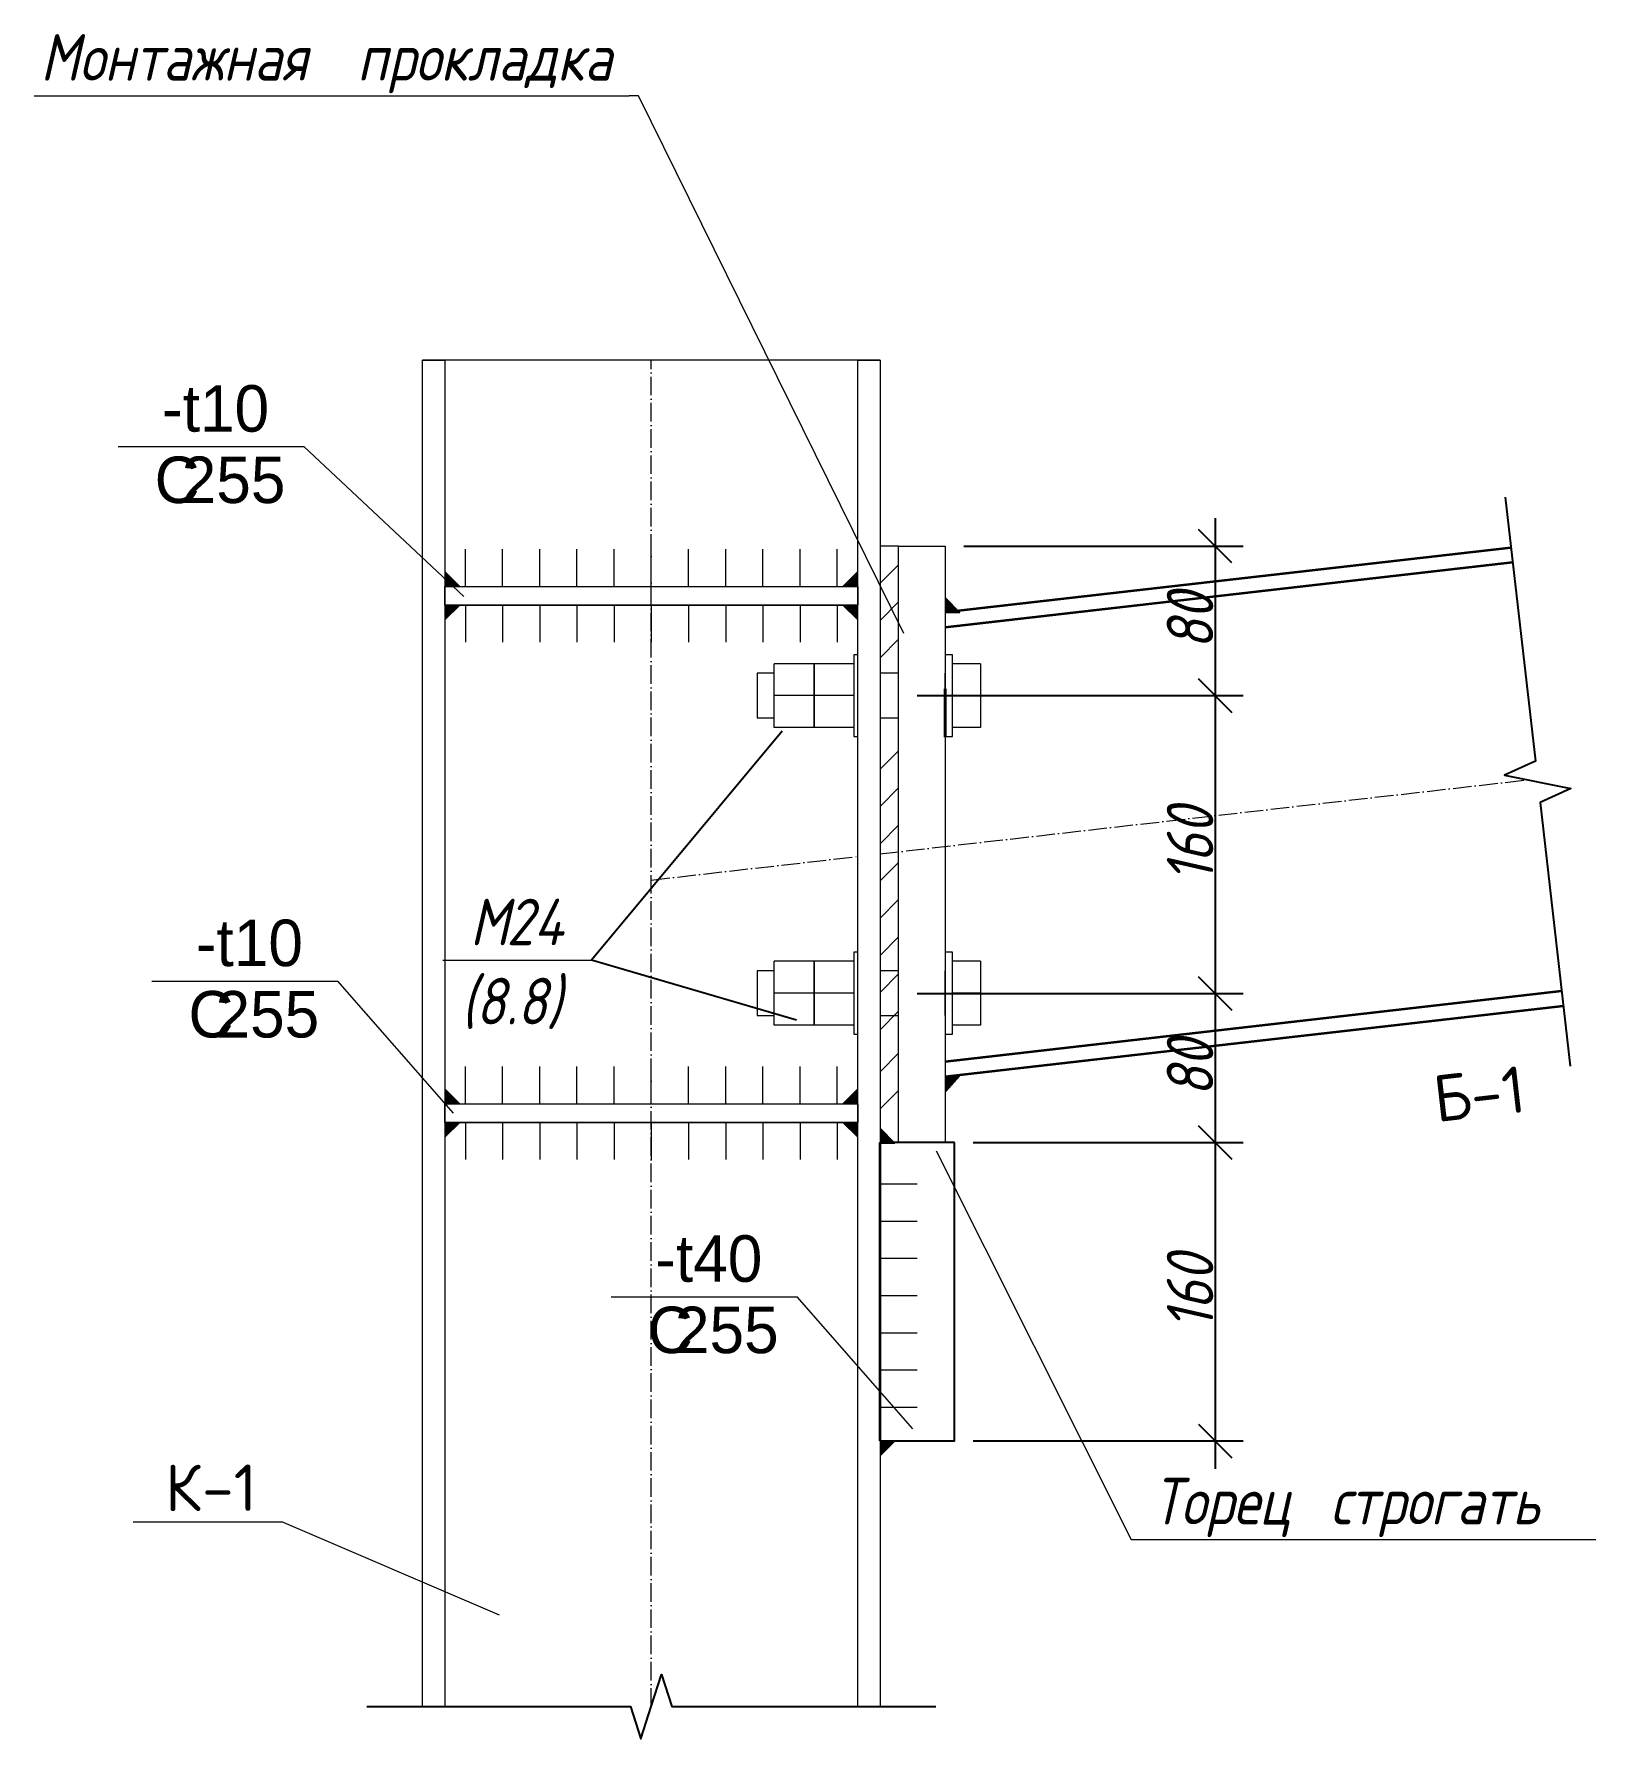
# Model space of a CAD drawing. Header units: millimetres. Extents: x 0 to 12719, y 1 to 24637.
# Drawn here: x 0 to 840, y 1 to 917 of the extents above; entities outside this region: 5.
import ezdxf

# ---------------------------------------------------------------- set-up
doc = ezdxf.new("R2010")
doc.units = ezdxf.units.MM
doc.linetypes.add('02 Штрихпунктирная _10 мм_', pattern=[14, 10, -2, 0, -2])
for name, color, linetype, lineweight in [('AA_Oformlenie', 7, 'Continuous', 9), ('AA_Vinoska', 7, 'Continuous', 9), ('AF_Balki', 7, 'Continuous', 35), ('KR_Detal', 7, 'Continuous', 9), ('Колонна', 7, 'Continuous', 9), ('Марки пластин', 7, 'Continuous', 9), ('Ребра', 7, 'Continuous', 9)]:
    doc.layers.add(name, color=color, linetype=linetype, lineweight=lineweight)
for name, color, linetype in [('bolt_between', 7, 'Continuous'), ('bolt_bottom', 7, 'Continuous'), ('bolt_top', 7, 'Continuous')]:
    doc.layers.add(name, color=color, linetype=linetype)
doc.layers.add('Опорная пластина', color=7, linetype='Continuous', plot=False)
doc.layers.add('Фланец', color=18, linetype='Continuous', lineweight=9, true_color=0x000000)
doc.styles.add('ISOCPEUR', font='isocpeur.ttf', dxfattribs={"height": 25})
doc.styles.add('ISOCPEUR_I_1', font='isocpeui.ttf', dxfattribs={"width": 0.85, "height": 25})
doc.styles.add('Mipgost', font='mipgost.ttf', dxfattribs={"height": 25})
doc.dimstyles.new('05_Округл_1мм__прозр_', dxfattribs={"dimscale": 304.8, "dimtxt": 24.899529, "dimasz": 0.059055, "dimexe": 0.049213, "dimexo": 0.032808, "dimgap": 0.003281, "dimtad": 1, "dimdec": 0, "dimdsep": 46, "dimtxsty": 'ISOCPEUR_I_1', "dimblk1": 'OBLIQUE', "dimblk2": 'OBLIQUE', "dimsah": 1, "dimcen": 0.09, "dimdle": 0.049213, "dimazin": 0, "dimtfac": 1, "dimtdec": 4, "dimtix": 1, "dimtmove": 0, "dimatfit": 3, "dimfxl": 1, "dimtvp": 1, "dimtolj": 1, "dimtzin": 0, "dimarcsym": 2})
doc.dimstyles.new('05_Округл_1мм__прозр__1', dxfattribs={"dimscale": 304.8, "dimtxt": 24.899529, "dimasz": 0.059055, "dimexe": 0.049213, "dimexo": 0.032808, "dimgap": 0.003281, "dimtad": 1, "dimdec": 0, "dimdsep": 46, "dimtxsty": 'ISOCPEUR_I_1', "dimblk1": 'OBLIQUE', "dimblk2": 'OBLIQUE', "dimsah": 1, "dimcen": 0.09, "dimdle": 0.049213, "dimazin": 0, "dimtfac": 1, "dimtdec": 4, "dimtix": 1, "dimtmove": 1, "dimatfit": 3, "dimfxl": 1, "dimtvp": 1, "dimtolj": 1, "dimtzin": 0, "dimarcsym": 2})

# ---------------------------------------------------------------- blocks, each defined once
blk = doc.blocks.new('250_Двутавр_типа_Б_АСТО_20_93НесКаркас_Балка - 5158746-Сечение 0 - фрагмент 3')
at = {"layer": 'AF_Balki'}
for p, q in [((-23037.73, 23258.42), (-23334.88, 23224.46)), ((-23036.82, 23250.47), (-23342, 23215.59)), ((-23036.82, 23250.47), (-23342, 23215.59)), ((-23010.48, 23019.97), (-23342, 22982.08)), ((-23010.48, 23019.97), (-23342, 22982.08)), ((-23009.57, 23012.02), (-23342, 22974.03))]:
    blk.add_line(p, q, dxfattribs=at)
blk = doc.blocks.new('091_Сварка заводская _ЭлУзла_ - 2мм М10-404973-Сечение 0 - фрагмент 3')
at = {"layer": 'AA_Oformlenie'}
for p, q in [((-23600, 23237.63), (-23600, 23257.63)), ((-23610, 23237.63), (-23590, 23237.63))]:
    blk.add_line(p, q, dxfattribs=at)
blk = doc.blocks.new('091_Сварка заводская _ЭлУзла_ - 2мм М10-5331881-Сечение 0 - фрагмент 3')
at = {"layer": 'AA_Oformlenie'}
for p, q in [((-23610, 23227.63), (-23590, 23227.63)), ((-23600, 23227.63), (-23600, 23207.63))]:
    blk.add_line(p, q, dxfattribs=at)
blk = doc.blocks.new('_Сварной шов угловой сбоку - _Сварной шов угловой сбоку-2993003-Сечение 0 - фрагмент 3')
at = {"layer": 'AA_Oformlenie'}
blk.add_hatch(color=256, dxfattribs=at).paths.add_polyline_path([(-23389, 23237.63), (-23389, 23245.63), (-23397, 23237.63), (-23392.9, 23237.63)])
for p, q in [((-23389, 23245.63), (-23397, 23237.63)), ((-23389, 23237.63), (-23389, 23245.63)), ((-23397, 23237.63), (-23389, 23237.63))]:
    blk.add_line(p, q, dxfattribs=at)
blk = doc.blocks.new('_Сварной шов угловой сбоку - _Сварной шов угловой сбоку-4925061-Сечение 0 - фрагмент 3')
at = {"layer": 'AA_Oformlenie'}
blk.add_hatch(color=256, dxfattribs=at).paths.add_polyline_path([(-23389, 23219.63), (-23389, 23227.63), (-23397, 23227.63), (-23392.9, 23223.53)])
for p, q in [((-23397, 23227.63), (-23389, 23219.63)), ((-23389, 23227.63), (-23397, 23227.63)), ((-23389, 23219.63), (-23389, 23227.63))]:
    blk.add_line(p, q, dxfattribs=at)
blk = doc.blocks.new('TRU_13_Tag_Column - Mark-4868759-Сечение 0 - фрагмент 3')
at = {"layer": 'AA_Vinoska'}
blk.add_line((-23778.61, 22734.83), (-23698.61, 22734.83), dxfattribs=at)
blk = doc.blocks.new('TRU_13_Plate_Tag - Thickness_Material-4920115-Сечение 0 - фрагмент 3')
at = {"layer": 'Марки пластин'}
blk.add_line((-23768.58, 23025.44), (-23668.58, 23025.44), dxfattribs=at)
blk = doc.blocks.new('010_Текст с выноской - Текст с выноской-4921170-Сечение 0 - фрагмент 3')
at = {"layer": 'AA_Vinoska'}
blk.add_line((-23612.19, 23036.64), (-23532.19, 23036.64), dxfattribs=at)
blk = doc.blocks.new('010_Текст с выноской - Текст с выноской-548309-Сечение 0 - фрагмент 3')
at = {"layer": 'AA_Vinoska'}
blk.add_line((-23242.04, 22725.28), (-22992.04, 22725.28), dxfattribs=at)
blk = doc.blocks.new('010_Текст с выноской - Текст с выноской-5400862-Сечение 0 - фрагмент 3')
at = {"layer": 'AA_Vinoska'}
blk.add_line((-23831.91, 23501.46), (-23511.91, 23501.46), dxfattribs=at)
blk = doc.blocks.new('_Oblique')
at = {"color": 0, "linetype": 'ByBlock', "lineweight": -2}
blk.add_line((-0.5, -0.5), (0.5, 0.5), dxfattribs=at)
blk = doc.blocks.new('DIMBLOCK94-Сечение 0 - фрагмент 3')
at = {"layer": 'bolt_top', "color": 0, "lineweight": -2, "transparency": 16777216}
for p, q in [((635.18, 656.82), (635.18, 546.46)), ((499.98, 641.82), (650.18, 641.82)), ((474.98, 561.46), (650.18, 561.46))]:
    blk.add_line(p, q, dxfattribs=at)
at = {"layer": 'Defpoints', "color": 0, "transparency": 16777216}
for p in [(489.98, 641.82), (464.98, 561.46), (635.18, 561.46)]:
    blk.add_point(p, dxfattribs=at)
at = {"layer": 'bolt_top', "color": 0, "lineweight": -2, "transparency": 16777216, "xscale": 17.99999999999999, "yscale": 17.99999999999999, "zscale": 17.99999999999999}
for p, rotation in [((635.18, 641.82), 90), ((635.18, 561.46), 270)]:
    blk.add_blockref('_Oblique', p, dxfattribs=dict(at, rotation=rotation))
at = {"layer": 'bolt_top', "color": 0, "transparency": 16777216, "insert": (621.68, 601.64), "char_height": 25, "width": 35.6255, "attachment_point": 5, "rotation": 90, "style": 'ISOCPEUR_I_1'}
blk.add_mtext('\\A1;80', dxfattribs=at)
blk = doc.blocks.new('DIMBLOCK95-Сечение 0 - фрагмент 3')
at = {"layer": 'bolt_between', "color": 0, "lineweight": -2, "transparency": 16777216}
for p, q in [((635.18, 576.46), (635.18, 386.26)), ((474.98, 561.46), (650.18, 561.46)), ((474.98, 401.26), (650.18, 401.26))]:
    blk.add_line(p, q, dxfattribs=at)
at = {"layer": 'Defpoints', "color": 0, "transparency": 16777216}
for p in [(464.98, 561.46), (464.98, 401.26), (635.18, 401.26)]:
    blk.add_point(p, dxfattribs=at)
at = {"layer": 'bolt_between', "color": 0, "lineweight": -2, "transparency": 16777216, "xscale": 17.99999999999999, "yscale": 17.99999999999999, "zscale": 17.99999999999999}
for p, rotation in [((635.18, 561.46), 90), ((635.18, 401.26), 270)]:
    blk.add_blockref('_Oblique', p, dxfattribs=dict(at, rotation=rotation))
at = {"layer": 'bolt_between', "color": 0, "transparency": 16777216, "insert": (621.68, 481.36), "char_height": 25, "width": 48.2668, "attachment_point": 5, "rotation": 90, "style": 'ISOCPEUR_I_1'}
blk.add_mtext('\\A1;160', dxfattribs=at)
blk = doc.blocks.new('DIMBLOCK96-Сечение 0 - фрагмент 3')
at = {"layer": 'bolt_bottom', "color": 0, "lineweight": -2, "transparency": 16777216}
for p, q in [((635.18, 416.26), (635.18, 306.18)), ((474.98, 401.26), (650.18, 401.26)), ((504.98, 321.18), (650.18, 321.18))]:
    blk.add_line(p, q, dxfattribs=at)
at = {"layer": 'Defpoints', "color": 0, "transparency": 16777216}
for p in [(464.98, 401.26), (494.98, 321.18), (635.18, 321.18)]:
    blk.add_point(p, dxfattribs=at)
at = {"layer": 'bolt_bottom', "color": 0, "lineweight": -2, "transparency": 16777216, "xscale": 17.99999999999999, "yscale": 17.99999999999999, "zscale": 17.99999999999999}
for p, rotation in [((635.18, 401.26), 90), ((635.18, 321.18), 270)]:
    blk.add_blockref('_Oblique', p, dxfattribs=dict(at, rotation=rotation))
at = {"layer": 'bolt_bottom', "color": 0, "transparency": 16777216, "insert": (621.68, 361.22), "char_height": 25, "width": 35.6255, "attachment_point": 5, "rotation": 90, "style": 'ISOCPEUR_I_1'}
blk.add_mtext('\\A1;80', dxfattribs=at)
blk = doc.blocks.new('DIMBLOCK97-Сечение 0 - фрагмент 3')
at = {"layer": 'Defpoints', "color": 0, "transparency": 16777216}
for p in [(494.98, 321.18), (494.98, 160.73), (635.18, 160.73)]:
    blk.add_point(p, dxfattribs=at)
at = {"layer": 'Опорная пластина', "color": 0, "lineweight": -2, "transparency": 16777216}
for p, q in [((635.18, 336.18), (635.18, 145.73)), ((504.98, 321.18), (650.18, 321.18)), ((504.98, 160.73), (650.18, 160.73))]:
    blk.add_line(p, q, dxfattribs=at)
at = {"layer": 'Опорная пластина', "color": 0, "lineweight": -2, "transparency": 16777216, "xscale": 17.99999999999999, "yscale": 17.99999999999999, "zscale": 17.99999999999999}
for p, rotation in [((635.18, 321.18), 90), ((635.18, 160.73), 270)]:
    blk.add_blockref('_Oblique', p, dxfattribs=dict(at, rotation=rotation))
at = {"layer": 'Опорная пластина', "color": 0, "transparency": 16777216, "insert": (621.68, 240.95), "char_height": 25, "width": 48.2668, "attachment_point": 5, "rotation": 90, "style": 'ISOCPEUR_I_1'}
blk.add_mtext('\\A1;160', dxfattribs=at)
blk = doc.blocks.new('A$Cace7c578')
at = {"layer": 'KR_Detal'}
for p, q in [((9, 22), (9, 39.15)), ((30.5, 39.15), (9, 39.15)), ((30.5, 39.15), (30.5, 22)), ((30.5, 22), (30.5, 39.15)), ((52, 39.15), (30.5, 39.15)), ((54, 44), (52, 44)), ((52, 44), (52, 0)), ((52, 44), (52, 0)), ((52, 39.15), (52, 22)), ((105, 44), (101, 44)), ((101, 44), (101, 0)), ((101, 44), (101, 0)), ((105, 0), (105, 44)), ((105, 0), (105, 44)), ((105, 22), (105, 39.15)), ((120, 39.15), (105, 39.15)), ((120, 39.15), (120, 22)), ((9, 34), (0, 34)), ((0, 34), (0, 10)), ((0, 34), (0, 10)), ((9, 10), (9, 34)), ((9, 10), (9, 34)), ((76, 34), (66, 34)), ((76, 34), (66, 34)), ((101, 30.61), (101, 34)), ((101, 30.61), (101, 34)), ((101, 10), (101, 30.49)), ((101, 10), (101, 30.49)), ((9, 4.85), (9, 22)), ((30.5, 22), (9, 22)), ((30.5, 22), (9, 22)), ((30.5, 22), (30.5, 4.85)), ((30.5, 4.85), (30.5, 22)), ((52, 22), (30.5, 22)), ((52, 22), (30.5, 22)), ((52, 22), (52, 4.85)), ((105, 4.85), (105, 22)), ((120, 22), (105, 22)), ((120, 22), (105, 22)), ((120, 22), (120, 4.85)), ((0, 10), (9, 10)), ((66, 10), (76, 10)), ((66, 10), (76, 10)), ((30.5, 4.85), (9, 4.85)), ((52, 4.85), (30.5, 4.85)), ((52, 0), (54, 0)), ((101, 0), (105, 0)), ((120, 4.85), (105, 4.85))]:
    blk.add_line(p, q, dxfattribs=at)

msp = doc.modelspace()

# ---------------------------------------------------------------- linework, layer by layer
for points in [[(791.14, 668.2), (807.37, 526.12), (790.79, 518.69), (826.48, 511.57), (809.9, 504), (826.11, 362.19)], [(178.98, 17.91), (320.72, 17.91), (326.35, 0.58), (331.98, 17.91), (337.48, 35.23), (342.98, 17.91), (484.98, 17.91)]]:
    msp.add_lwpolyline(points)
at = {"layer": 'AA_Vinoska'}
for p, q in [((325.05, 883.98), (320.08, 883.98)), ((467.71, 594.81), (325.05, 883.98)), ((485.14, 316.65), (589.95, 107.8)), ((250.35, 67.13), (133.37, 117.36))]:
    msp.add_line(p, q, dxfattribs=at)
at = {"layer": 'bolt_between'}
for p in [(402.37, 542.34), (410.12, 386.95)]:
    msp.add_line(p, (299.79, 419.16), dxfattribs=at)
at = {"layer": 'KR_Detal', "lineweight": 35}
for p, q in [((489.98, 539.16), (489.98, 565.16)), ((489.98, 565.16), (489.98, 539.16)), ((454.98, 160.73), (454.98, 321.18))]:
    msp.add_line(p, q, dxfattribs=at)
at = {"layer": 'KR_Detal'}
msp.add_line((508.98, 561.46), (493.98, 561.46), dxfattribs=at)
msp.add_line((508.98, 561.46), (493.98, 561.46), dxfattribs=at)
at = {"layer": 'Колонна'}
msp.add_line((454.98, 741.71), (208.98, 741.71), dxfattribs=at)
for points in [[(208.98, 741.71), (220.98, 741.71), (220.98, 17.91), (208.98, 17.91), (208.98, 741.71)], [(442.98, 741.71), (454.98, 741.71), (454.98, 17.91), (442.98, 17.91), (442.98, 741.71)]]:
    msp.add_lwpolyline(points, dxfattribs=at)
at = {"layer": 'Марки пластин'}
for p, q in [((231.1, 614.65), (145.22, 695.29)), ((225.54, 336.92), (163.4, 407.96)), ((472.58, 167.22), (410.45, 238.27))]:
    msp.add_line(p, q, dxfattribs=at)
at = {"layer": 'Опорная пластина'}
msp.add_lwpolyline([(494.98, 321.18), (454.98, 321.18), (454.98, 160.73), (494.98, 160.73)], close=True, dxfattribs=at)
at = {"layer": 'Ребра'}
for points in [[(220.98, 620.16), (442.98, 620.16), (442.98, 610.16), (220.98, 610.16), (220.98, 620.16)], [(220.98, 342.01), (442.98, 342.01), (442.98, 332.01), (220.98, 332.01), (220.98, 342.01)]]:
    msp.add_lwpolyline(points, dxfattribs=at)
at = {"layer": 'Фланец', "color": 7, "linetype": '02 Штрихпунктирная _10 мм_'}
for p, q in [((331.98, 17.91), (331.98, 741.71)), ((454.98, 476.36), (803.52, 516.19)), ((331.98, 462.3), (442.98, 474.99))]:
    msp.add_line(p, q, dxfattribs=at)
at = {"layer": 'Фланец', "color": 7}
for p, q in [((464.98, 641.82), (454.98, 641.82)), ((464.98, 631.82), (454.98, 621.82)), ((464.98, 611.82), (454.98, 601.82)), ((464.98, 591.82), (454.98, 581.82)), ((464.98, 531.82), (454.98, 521.82)), ((464.98, 511.82), (454.98, 501.82)), ((464.98, 491.82), (454.98, 481.82)), ((464.98, 471.82), (454.98, 461.82)), ((464.98, 451.82), (454.98, 441.82)), ((464.98, 431.82), (454.98, 421.82)), ((464.98, 411.82), (454.98, 401.82)), ((464.98, 391.82), (454.98, 381.82)), ((464.98, 369.22), (454.98, 359.22)), ((464.98, 349.22), (454.98, 339.22))]:
    msp.add_line(p, q, dxfattribs=at)
at = {"layer": 'Фланец', "color": 0}
msp.add_lwpolyline([(464.98, 641.82), (489.98, 641.82), (489.98, 321.17), (464.98, 321.17)], close=True, dxfattribs=at)

# ---------------------------------------------------------------- block references
at = {"layer": 'AA_Oformlenie'}
for name, p in [('091_Сварка заводская _ЭлУзла_ - 2мм М10-404973-Сечение 0 - фрагмент 3', (23831.98, -22617.48)), ('091_Сварка заводская _ЭлУзла_ - 2мм М10-404973-Сечение 0 - фрагмент 3', (23851.98, -22617.48)), ('091_Сварка заводская _ЭлУзла_ - 2мм М10-404973-Сечение 0 - фрагмент 3', (23871.98, -22617.48)), ('091_Сварка заводская _ЭлУзла_ - 2мм М10-404973-Сечение 0 - фрагмент 3', (23891.98, -22617.48)), ('091_Сварка заводская _ЭлУзла_ - 2мм М10-404973-Сечение 0 - фрагмент 3', (23911.98, -22617.48)), ('091_Сварка заводская _ЭлУзла_ - 2мм М10-404973-Сечение 0 - фрагмент 3', (23931.98, -22617.48)), ('091_Сварка заводская _ЭлУзла_ - 2мм М10-404973-Сечение 0 - фрагмент 3', (23951.98, -22617.48)), ('091_Сварка заводская _ЭлУзла_ - 2мм М10-404973-Сечение 0 - фрагмент 3', (23971.98, -22617.48)), ('091_Сварка заводская _ЭлУзла_ - 2мм М10-404973-Сечение 0 - фрагмент 3', (23991.98, -22617.48)), ('091_Сварка заводская _ЭлУзла_ - 2мм М10-404973-Сечение 0 - фрагмент 3', (24011.98, -22617.48)), ('091_Сварка заводская _ЭлУзла_ - 2мм М10-404973-Сечение 0 - фрагмент 3', (24031.98, -22617.48)), ('_Сварной шов угловой сбоку - _Сварной шов угловой сбоку-2993003-Сечение 0 - фрагмент 3', (23831.98, -22617.48)), ('091_Сварка заводская _ЭлУзла_ - 2мм М10-5331881-Сечение 0 - фрагмент 3', (23831.98, -22617.48)), ('091_Сварка заводская _ЭлУзла_ - 2мм М10-5331881-Сечение 0 - фрагмент 3', (23851.98, -22617.48)), ('091_Сварка заводская _ЭлУзла_ - 2мм М10-5331881-Сечение 0 - фрагмент 3', (23871.98, -22617.48)), ('091_Сварка заводская _ЭлУзла_ - 2мм М10-5331881-Сечение 0 - фрагмент 3', (23891.98, -22617.48)), ('091_Сварка заводская _ЭлУзла_ - 2мм М10-5331881-Сечение 0 - фрагмент 3', (23911.98, -22617.48)), ('091_Сварка заводская _ЭлУзла_ - 2мм М10-5331881-Сечение 0 - фрагмент 3', (23931.98, -22617.48)), ('091_Сварка заводская _ЭлУзла_ - 2мм М10-5331881-Сечение 0 - фрагмент 3', (23951.98, -22617.48)), ('091_Сварка заводская _ЭлУзла_ - 2мм М10-5331881-Сечение 0 - фрагмент 3', (23971.98, -22617.48)), ('091_Сварка заводская _ЭлУзла_ - 2мм М10-5331881-Сечение 0 - фрагмент 3', (23991.98, -22617.48)), ('091_Сварка заводская _ЭлУзла_ - 2мм М10-5331881-Сечение 0 - фрагмент 3', (24011.98, -22617.48)), ('091_Сварка заводская _ЭлУзла_ - 2мм М10-5331881-Сечение 0 - фрагмент 3', (24031.98, -22617.48)), ('_Сварной шов угловой сбоку - _Сварной шов угловой сбоку-4925061-Сечение 0 - фрагмент 3', (23831.98, -22617.48)), ('091_Сварка заводская _ЭлУзла_ - 2мм М10-404973-Сечение 0 - фрагмент 3', (23831.98, -22895.62)), ('091_Сварка заводская _ЭлУзла_ - 2мм М10-404973-Сечение 0 - фрагмент 3', (23851.98, -22895.62)), ('091_Сварка заводская _ЭлУзла_ - 2мм М10-404973-Сечение 0 - фрагмент 3', (23871.98, -22895.62)), ('091_Сварка заводская _ЭлУзла_ - 2мм М10-404973-Сечение 0 - фрагмент 3', (23891.98, -22895.62)), ('091_Сварка заводская _ЭлУзла_ - 2мм М10-404973-Сечение 0 - фрагмент 3', (23911.98, -22895.62)), ('091_Сварка заводская _ЭлУзла_ - 2мм М10-404973-Сечение 0 - фрагмент 3', (23931.98, -22895.62)), ('091_Сварка заводская _ЭлУзла_ - 2мм М10-404973-Сечение 0 - фрагмент 3', (23951.98, -22895.62)), ('091_Сварка заводская _ЭлУзла_ - 2мм М10-404973-Сечение 0 - фрагмент 3', (23971.98, -22895.62)), ('091_Сварка заводская _ЭлУзла_ - 2мм М10-404973-Сечение 0 - фрагмент 3', (23991.98, -22895.62)), ('091_Сварка заводская _ЭлУзла_ - 2мм М10-404973-Сечение 0 - фрагмент 3', (24011.98, -22895.62)), ('091_Сварка заводская _ЭлУзла_ - 2мм М10-404973-Сечение 0 - фрагмент 3', (24031.98, -22895.62)), ('_Сварной шов угловой сбоку - _Сварной шов угловой сбоку-2993003-Сечение 0 - фрагмент 3', (23831.98, -22895.62)), ('091_Сварка заводская _ЭлУзла_ - 2мм М10-5331881-Сечение 0 - фрагмент 3', (23831.98, -22895.62)), ('091_Сварка заводская _ЭлУзла_ - 2мм М10-5331881-Сечение 0 - фрагмент 3', (23851.98, -22895.62)), ('091_Сварка заводская _ЭлУзла_ - 2мм М10-5331881-Сечение 0 - фрагмент 3', (23871.98, -22895.62)), ('091_Сварка заводская _ЭлУзла_ - 2мм М10-5331881-Сечение 0 - фрагмент 3', (23891.98, -22895.62)), ('091_Сварка заводская _ЭлУзла_ - 2мм М10-5331881-Сечение 0 - фрагмент 3', (23911.98, -22895.62)), ('091_Сварка заводская _ЭлУзла_ - 2мм М10-5331881-Сечение 0 - фрагмент 3', (23931.98, -22895.62)), ('091_Сварка заводская _ЭлУзла_ - 2мм М10-5331881-Сечение 0 - фрагмент 3', (23951.98, -22895.62)), ('091_Сварка заводская _ЭлУзла_ - 2мм М10-5331881-Сечение 0 - фрагмент 3', (23971.98, -22895.62)), ('091_Сварка заводская _ЭлУзла_ - 2мм М10-5331881-Сечение 0 - фрагмент 3', (23991.98, -22895.62)), ('091_Сварка заводская _ЭлУзла_ - 2мм М10-5331881-Сечение 0 - фрагмент 3', (24011.98, -22895.62)), ('091_Сварка заводская _ЭлУзла_ - 2мм М10-5331881-Сечение 0 - фрагмент 3', (24031.98, -22895.62)), ('_Сварной шов угловой сбоку - _Сварной шов угловой сбоку-4925061-Сечение 0 - фрагмент 3', (23831.98, -22895.62))]:
    msp.add_blockref(name, p, dxfattribs=at)
for name, p, rotation in [('_Сварной шов угловой сбоку - _Сварной шов угловой сбоку-4925061-Сечение 0 - фрагмент 3', (-23168.02, 23847.79), 180), ('_Сварной шов угловой сбоку - _Сварной шов угловой сбоку-4925061-Сечение 0 - фрагмент 3', (-22899.08, 23833.79), 180), ('_Сварной шов угловой сбоку - _Сварной шов угловой сбоку-2993003-Сечение 0 - фрагмент 3', (-23168.02, 23847.79), 180), ('_Сварной шов угловой сбоку - _Сварной шов угловой сбоку-4925061-Сечение 0 - фрагмент 3', (-23168.02, 23569.65), 180), ('_Сварной шов угловой сбоку - _Сварной шов угловой сбоку-2993003-Сечение 0 - фрагмент 3', (-24098.32, 22321.26), 183.0396035033183), ('_Сварной шов угловой сбоку - _Сварной шов угловой сбоку-2993003-Сечение 0 - фрагмент 3', (-23168.02, 23569.65), 180), ('_Сварной шов угловой сбоку - _Сварной шов угловой сбоку-4925061-Сечение 0 - фрагмент 3', (-22934.02, 23548.47), 180), ('091_Сварка заводская _ЭлУзла_ - 2мм М10-404973-Сечение 0 - фрагмент 3', (-22782.65, -23301.06), 270), ('091_Сварка заводская _ЭлУзла_ - 2мм М10-404973-Сечение 0 - фрагмент 3', (-22782.65, -23321.06), 270), ('091_Сварка заводская _ЭлУзла_ - 2мм М10-404973-Сечение 0 - фрагмент 3', (-22782.65, -23341.06), 270), ('091_Сварка заводская _ЭлУзла_ - 2мм М10-404973-Сечение 0 - фрагмент 3', (-22782.65, -23361.06), 270), ('091_Сварка заводская _ЭлУзла_ - 2мм М10-404973-Сечение 0 - фрагмент 3', (-22782.65, -23381.06), 270), ('091_Сварка заводская _ЭлУзла_ - 2мм М10-404973-Сечение 0 - фрагмент 3', (-22782.65, -23401.06), 270), ('091_Сварка заводская _ЭлУзла_ - 2мм М10-404973-Сечение 0 - фрагмент 3', (-22782.65, -23421.06), 270), ('_Сварной шов угловой сбоку - _Сварной шов угловой сбоку-2993003-Сечение 0 - фрагмент 3', (-22934.02, 23398.32), 180)]:
    msp.add_blockref(name, p, dxfattribs=dict(at, rotation=rotation))
at = {"layer": 'AA_Vinoska'}
for name in ['010_Текст с выноской - Текст с выноской-5400862-Сечение 0 - фрагмент 3', 'TRU_13_Tag_Column - Mark-4868759-Сечение 0 - фрагмент 3', '010_Текст с выноской - Текст с выноской-548309-Сечение 0 - фрагмент 3']:
    msp.add_blockref(name, (23831.98, -22617.48), dxfattribs=at)
at = {"layer": 'AF_Balki'}
msp.add_blockref('250_Двутавр_типа_Б_АСТО_20_93НесКаркас_Балка - 5158746-Сечение 0 - фрагмент 3', (23831.98, -22617.48), dxfattribs=at)
at = {"layer": 'bolt_between'}
msp.add_blockref('010_Текст с выноской - Текст с выноской-4921170-Сечение 0 - фрагмент 3', (23831.98, -22617.48), dxfattribs=at)
at = {"layer": 'bolt_bottom'}
msp.add_blockref('A$Cace7c578', (388.98, 379.46), dxfattribs=at)
at = {"layer": 'bolt_top'}
msp.add_blockref('A$Cace7c578', (388.98, 539.46), dxfattribs=at)
at = {"layer": 'Марки пластин'}
for p in [(23813.8, -22330.15), (23831.98, -22617.48), (24079.03, -22787.17)]:
    msp.add_blockref('TRU_13_Plate_Tag - Thickness_Material-4920115-Сечение 0 - фрагмент 3', p, dxfattribs=at)

# ---------------------------------------------------------------- texts
at = {"layer": 'AA_Vinoska', "char_height": 25, "attachment_point": 1}
for s, insert, width, style in [('\\fISOCPEUR|b0|i1|c204|p34|;\\W.85; ', (12718.63, 24636.64), 16.3544, 'ISOCPEUR_I_1'), ('\\fISOCPEUR|b0|i1|c204|p34|;\\W.85; ', (12685.12, 24594.1), 16.3544, 'ISOCPEUR_I_1'), ('\\fISOCPEUR|b0|i1|c204|p34|;\\W.85; ', (12712.11, 24594.1), 16.3544, 'ISOCPEUR_I_1'), ('\\fISOCPEUR|b0|i1|c204|p34|;\\W.85; ', (11519.43, 23534.54), 16.3544, 'ISOCPEUR_I_1'), ('\\fISOCPEUR|b0|i1|c204|p34|;\\W.85; ', (12042.83, 22758.36), 16.3544, 'ISOCPEUR_I_1'), ('Монтажная', (3.46, 917.07), 190.1202, 'ISOCPEUR_I_1'), ('прокладка', (173.82, 917.07), 175.8101, 'ISOCPEUR_I_1'), ('\\fISOCPEUR|b0|i0|c204|p34|;К', (70.54, 148.11), 24.0506, 'ISOCPEUR'), ('-1', (90.38, 148.11), 36.8776, 'ISOCPEUR'), ('Торец', (601.63, 140.89), 99.4894, 'ISOCPEUR_I_1'), ('строгать', (697.21, 140.89), 161.4999, 'ISOCPEUR_I_1')]:
    msp.add_mtext(s, dxfattribs=dict(at, insert=insert, width=width, style=style))
at = {"layer": 'AA_Vinoska', "char_height": 25, "attachment_point": 1, "rotation": 6.5198, "style": 'ISOCPEUR'}
for s, insert, width in [('\\fISOCPEUR|b0|i0|c204|p34|;Б', (751.33, 356.98), 24.0506), ('-1', (771.05, 359.23), 36.8776)]:
    msp.add_mtext(s, dxfattribs=dict(at, insert=insert, width=width))
at = {"layer": 'bolt_between', "char_height": 25, "attachment_point": 1, "style": 'ISOCPEUR_I_1'}
for s, insert, width in [('\\fISOCPEUR|b0|i1|c204|p34|;\\W.85;М', (234.45, 452.25), 23.8502), ('24', (254.13, 452.25), 40.2046), ('(8.8)', (229.67, 409.7), 68.1434)]:
    msp.add_mtext(s, dxfattribs=dict(at, insert=insert, width=width))
at = {"layer": 'Марки пластин', "char_height": 25, "attachment_point": 1, "style": 'Mipgost'}
for s, insert, width in [('-t10', (68.86, 728.34), 63.3333), ('\\fMipgost|b0|i0|c204|p34|;С', (64.9, 689.97), 17.6371), ('255', (79.45, 689.97), 55.3164), ('-t10', (87.05, 441.01), 63.3333), ('\\fMipgost|b0|i0|c204|p34|;С', (83.08, 402.65), 17.6371), ('255', (97.63, 402.65), 55.3164), ('-t40', (334.09, 271.32), 63.3333), ('\\fMipgost|b0|i0|c204|p34|;С', (330.12, 232.95), 17.6371), ('255', (344.68, 232.95), 55.3164)]:
    msp.add_mtext(s, dxfattribs=dict(at, insert=insert, width=width))

# ---------------------------------------------------------------- dimensions: what is measured, and where the dimension line sits
at = {"layer": 'bolt_between'}
dim = msp.add_linear_dim(base=(635.18, 401.26), p1=(464.98, 561.46), p2=(464.98, 401.26), angle=90, dimstyle='05_Округл_1мм__прозр_', override={"dimpost": '<>', "dimfxl": 160.2}, dxfattribs=at)
dim.commit()
dim.dimension.update_dxf_attribs({"geometry": 'DIMBLOCK95-Сечение 0 - фрагмент 3', "text_midpoint": (621.68, 481.36)})
at = {"layer": 'bolt_bottom'}
dim = msp.add_linear_dim(base=(635.18, 321.18), p1=(464.98, 401.26), p2=(494.98, 321.18), angle=90, dimstyle='05_Округл_1мм__прозр_', override={"dimpost": '<>', "dimfxl": 85.519429}, dxfattribs=at)
dim.commit()
dim.dimension.update_dxf_attribs({"geometry": 'DIMBLOCK96-Сечение 0 - фрагмент 3', "text_midpoint": (621.68, 361.22)})
at = {"layer": 'bolt_top'}
dim = msp.add_linear_dim(base=(635.18, 561.46), p1=(489.98, 641.82), p2=(464.98, 561.46), angle=90, dimstyle='05_Округл_1мм__прозр_', override={"dimpost": '<>', "dimfxl": 84.159006}, dxfattribs=at)
dim.commit()
dim.dimension.update_dxf_attribs({"geometry": 'DIMBLOCK94-Сечение 0 - фрагмент 3', "text_midpoint": (621.68, 601.64)})
at = {"layer": 'Опорная пластина'}
dim = msp.add_linear_dim(base=(635.18, 160.73), p1=(494.98, 321.18), p2=(494.98, 160.73), angle=90, dimstyle='05_Округл_1мм__прозр__1', override={"dimpost": '<>'}, dxfattribs=at)
dim.commit()
dim.dimension.update_dxf_attribs({"geometry": 'DIMBLOCK97-Сечение 0 - фрагмент 3', "text_midpoint": (621.68, 240.95)})

doc.saveas('drawing.dxf')
